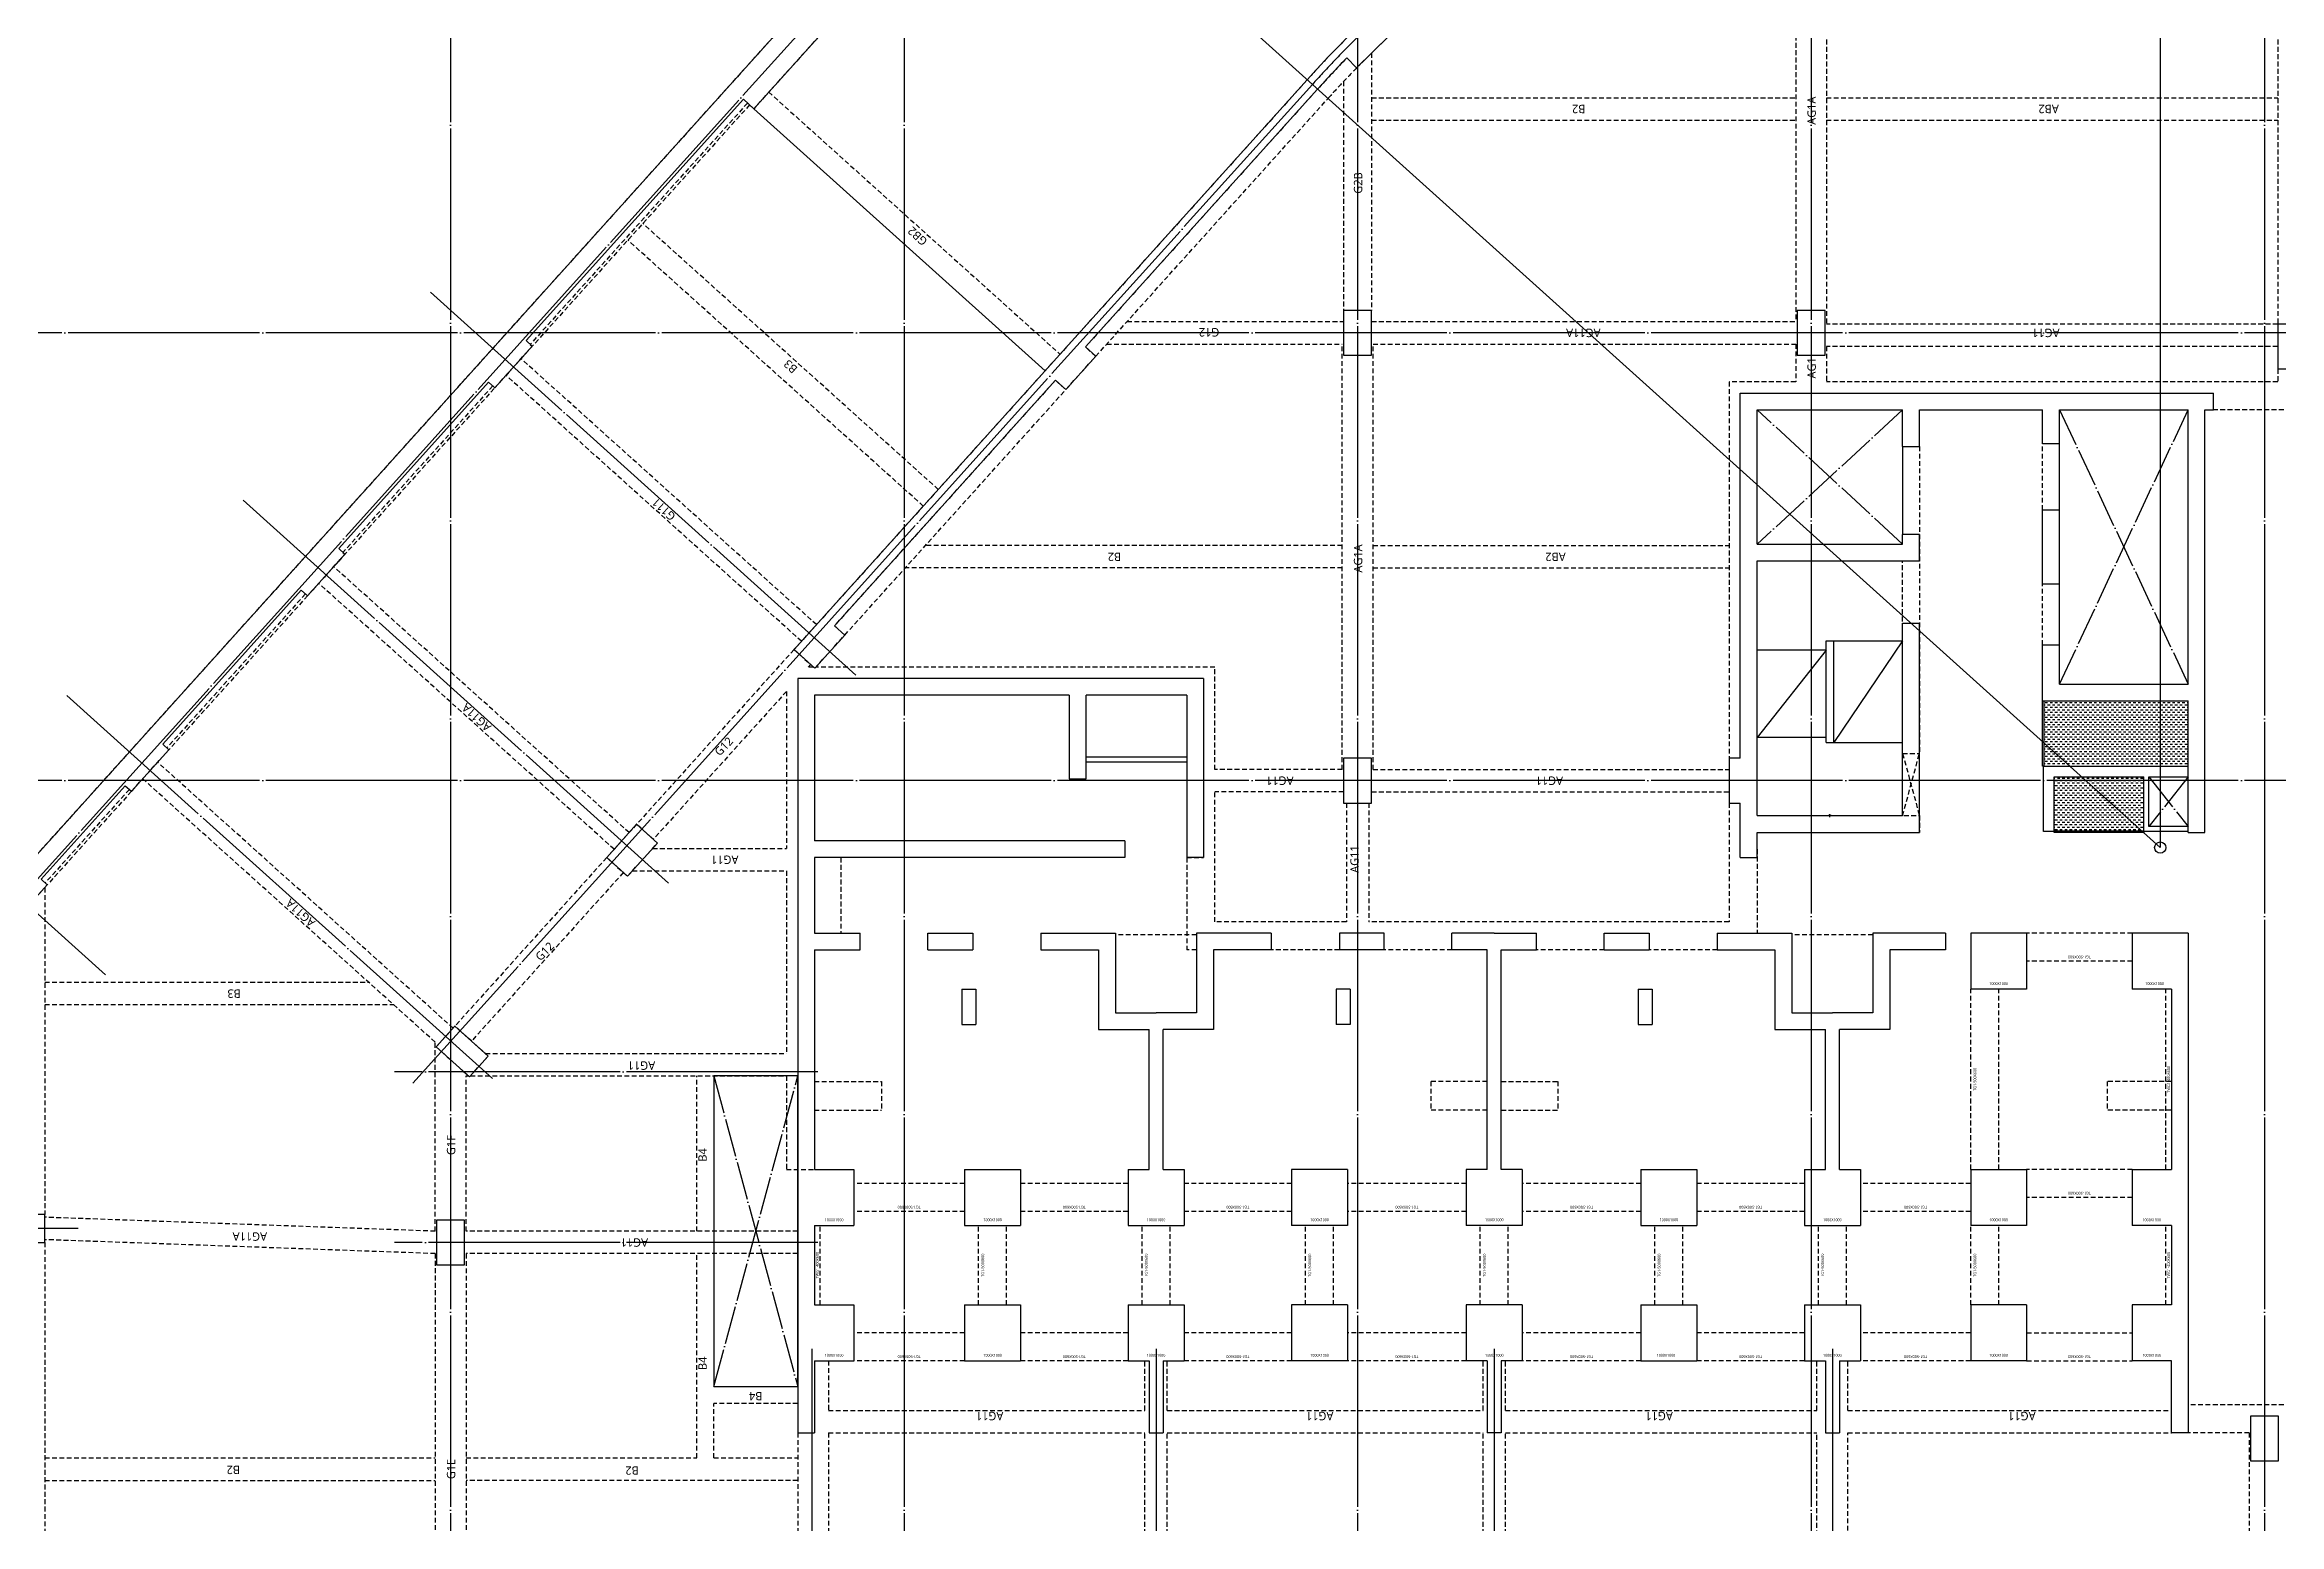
# Model space of a CAD drawing. Header units: millimetres. Extents: x 317501 to 2277231, y -321722 to 1186893.
# Drawn here: x 2014554 to 2054466, y -9433 to 16999 of the extents above; entities that cross this region are included whole.
import ezdxf
from ezdxf.enums import TextEntityAlignment as Align

# ---------------------------------------------------------------- set-up
doc = ezdxf.new("R2010")
doc.units = ezdxf.units.MM
doc.header["$LTSCALE"] = 57
for name, pattern in [('XS-지하주차장$0$CEN', [62, 60, -1, 0, -1]), ('XS-지하주차장$0$DDOT', [14, 12, -1, 0, -1]), ('XS-지하주차장$0$HID', [2.3, 1.5, -0.8])]:
    doc.linetypes.add(name, pattern=pattern)
for name, color, linetype in [('XS-지하주차장$0$AWG', 5, 'XS-지하주차장$0$HID'), ('XS-지하주차장$0$B', 9, 'XS-지하주차장$0$HID'), ('XS-지하주차장$0$BEAM', 6, 'XS-지하주차장$0$HID'), ('XS-지하주차장$0$CEN-P', 14, 'XS-지하주차장$0$CEN'), ('XS-지하주차장$0$COL', 2, 'Continuous'), ('XS-지하주차장$0$DA', 7, 'XS-지하주차장$0$HID'), ('XS-지하주차장$0$DASH', 8, 'Continuous'), ('XS-지하주차장$0$EL7', 7, 'Continuous'), ('XS-지하주차장$0$FP-CORE', 8, 'Continuous'), ('XS-지하주차장$0$G', 4, 'XS-지하주차장$0$HID'), ('XS-지하주차장$0$OPEN', 9, 'XS-지하주차장$0$DDOT'), ('XS-지하주차장$0$RAMP', 7, 'Continuous'), ('XS-지하주차장$0$STEEL', 9, 'Continuous'), ('XS-지하주차장$0$TG', 30, 'XS-지하주차장$0$HID'), ('XS-지하주차장$0$W1', 2, 'Continuous'), ('XS-지하주차장$0$W1-H', 11, 'XS-지하주차장$0$HID'), ('XS-지하주차장$0$W2', 9, 'Continuous'), ('XS-지하주차장$0$WG', 6, 'XS-지하주차장$0$HID')]:
    doc.layers.add(name, color=color, linetype=linetype)
for name, color, linetype, plot in [('XS-지하주차장$0$B-TEXT', 7, 'Continuous', False), ('XS-지하주차장$0$DEFPOINT', 144, 'Continuous', False), ('XS-지하주차장$0$G-TEXT', 3, 'Continuous', False), ('XS-지하주차장$0$PD', 145, 'XS-지하주차장$0$HID', False)]:
    doc.layers.add(name, color=color, linetype=linetype, plot=plot)
doc.styles.add('XS-지하주차장$0$맑은 고딕', font='malgun.ttf')
doc.styles.add('XS-지하주차장$0$맑은고딕', font='malgun.ttf')

# ---------------------------------------------------------------- blocks, each defined once
blk = doc.blocks.new('XS-지하주차장$0$B2-W')
at = {"layer": 'XS-지하주차장$0$W1-H'}
for p, q in [((134358, 96307), (109144, 119010)), ((108500, 114010), (108500, 113210)), ((109000, 113210), (109000, 114010)), ((114146, 113833), (114889, 113164)), ((108500, 113210), (109000, 113210)), ((114923, 113201), (114889, 113164)), ((116593, 111698), (114923, 113201)), ((116593, 111698), (116559, 111660)), ((116559, 111660), (117302, 110991)), ((117336, 111028), (117302, 110991)), ((120085, 108553), (117336, 111028)), ((120085, 108553), (120052, 108515)), ((120052, 108515), (120795, 107846)), ((120828, 107883), (120795, 107846)), ((123801, 105207), (120828, 107883)), ((108100, 106210), (108100, 105710)), ((108900, 106210), (108100, 106210)), ((108900, 105710), (108900, 106210)), ((111994, 106217), (111459, 105622)), ((112366, 105882), (111994, 106217)), ((111830, 105288), (112366, 105882)), ((108100, 105710), (108900, 105710)), ((111459, 105622), (111830, 105288)), ((123801, 105207), (123768, 105170)), ((123768, 105170), (124511, 104501)), ((124544, 104538), (124511, 104501)), ((128854, 100657), (124544, 104538)), ((115375, 103172), (115041, 102801)), ((115970, 102637), (115375, 103172)), ((115041, 102801), (115635, 102265)), ((115635, 102265), (115970, 102637)), ((128754, 100545), (128854, 100657)), ((133956, 95861), (128754, 100545)), ((119091, 99827), (118757, 99455)), ((129272, 90659), (119091, 99827)), ((105100, 99760), (105100, 99460)), ((118575, 99760), (105100, 99760)), ((106385, 99460), (105100, 99460)), ((106385, 99460), (106385, 98760)), ((107385, 99460), (107385, 98760)), ((108805, 99460), (107385, 99460)), ((108805, 99460), (108805, 98760)), ((113725, 99460), (109805, 99460)), ((109805, 99460), (109805, 98760)), ((113725, 99460), (113725, 98645)), ((115375, 99460), (114025, 99460)), ((114025, 99460), (114025, 98645)), ((115375, 93920), (115375, 99460)), ((115675, 93920), (115675, 99460)), ((118275, 99460), (115675, 99460)), ((118275, 94910), (118275, 99460)), ((118575, 92510), (118575, 99760)), ((118757, 99455), (119351, 98920)), ((119351, 98920), (119518, 99105)), ((123903, 95158), (119518, 99105)), ((107385, 98760), (106385, 98760)), ((109805, 98760), (108805, 98760)), ((113725, 98645), (114025, 98645)), ((113725, 97435), (114025, 97435)), ((113725, 97435), (113725, 96635)), ((114025, 97435), (114025, 96635)), ((107385, 96780), (106385, 96780)), ((106385, 96780), (106385, 95780)), ((107385, 96780), (107385, 95780)), ((109805, 96780), (108805, 96780)), ((108805, 96780), (108805, 95780)), ((109805, 96780), (109805, 95780)), ((113025, 96830), (112395, 96830)), ((112395, 96830), (112395, 96580)), ((113025, 96830), (113025, 96580)), ((114025, 96635), (113725, 96635)), ((113025, 96580), (112395, 96580)), ((107385, 95780), (106385, 95780)), ((109805, 95780), (108805, 95780)), ((114025, 95415), (113725, 95415)), ((113725, 95415), (113725, 94385)), ((114025, 95415), (114025, 94085)), ((123903, 95158), (123736, 94972)), ((118275, 94910), (116785, 94910)), ((116785, 94910), (116785, 94610)), ((116785, 94610), (118275, 94610)), ((118275, 92810), (118275, 94610)), ((123736, 94972), (124330, 94437)), ((124330, 94437), (124497, 94622)), ((129105, 90474), (124497, 94622)), ((112305, 94385), (112305, 93485)), ((113725, 94385), (112305, 94385)), ((107385, 93860), (106385, 93860)), ((106385, 93860), (106385, 93485)), ((107385, 93860), (107385, 92860)), ((109805, 93860), (108805, 93860)), ((108805, 93860), (108805, 92860)), ((109805, 93860), (109805, 93485)), ((112605, 94085), (112605, 93360)), ((114025, 94085), (112605, 94085)), ((115675, 93920), (115375, 93920)), ((105100, 93485), (105100, 93235)), ((106385, 93485), (105100, 93485)), ((109805, 93485), (112305, 93485)), ((106385, 93235), (105100, 93235)), ((106385, 93235), (106385, 92860)), ((109805, 93235), (112305, 93235)), ((109805, 93235), (109805, 92860)), ((112305, 92335), (112305, 93235)), ((112605, 92635), (112605, 93360)), ((107385, 92860), (106385, 92860)), ((109805, 92860), (108805, 92860)), ((114025, 92635), (112605, 92635)), ((114025, 91305), (114025, 92635)), ((118275, 92810), (115375, 92810)), ((115375, 92810), (115375, 92510)), ((113725, 92335), (112305, 92335)), ((113725, 91305), (113725, 92335)), ((118575, 92510), (115375, 92510)), ((114025, 91305), (113725, 91305)), ((106385, 89940), (106385, 90940)), ((107385, 90940), (106385, 90940)), ((107385, 89940), (107385, 90940)), ((108805, 89940), (108805, 90940)), ((109805, 90940), (108805, 90940)), ((109805, 89940), (109805, 90940)), ((107385, 89940), (106385, 89940)), ((109805, 89940), (108805, 89940)), ((113025, 90140), (112395, 90140)), ((112395, 89890), (112395, 90140)), ((113025, 89890), (112395, 89890)), ((113025, 89890), (113025, 90140)), ((114025, 90085), (113725, 90085)), ((113725, 89285), (113725, 90085)), ((114025, 89285), (114025, 90085)), ((116350, 90010), (116350, 89510)), ((117150, 90010), (116350, 90010)), ((117150, 89510), (117150, 90010)), ((124350, 90010), (124350, 89510)), ((125150, 90010), (124350, 90010)), ((125150, 89510), (125150, 90010)), ((129661, 89954), (129483, 89778)), ((116350, 89510), (117150, 89510)), ((124350, 89510), (125150, 89510)), ((129483, 89778), (130046, 89209)), ((113725, 89285), (114025, 89285)), ((106385, 87445), (106385, 87820)), ((107385, 87820), (106385, 87820)), ((107385, 86820), (107385, 87820)), ((108805, 86820), (108805, 87820)), ((109805, 87820), (108805, 87820)), ((109805, 87445), (109805, 87820)), ((113725, 88075), (114025, 88075)), ((113725, 87445), (113725, 88075)), ((114025, 87320), (114025, 88075)), ((105100, 87195), (105100, 87445)), ((106385, 87445), (105100, 87445)), ((109805, 87445), (113725, 87445)), ((106385, 87195), (105100, 87195)), ((106385, 86820), (106385, 87195)), ((109805, 87195), (113725, 87195)), ((109805, 86820), (109805, 87195)), ((113725, 87195), (113725, 86565)), ((114025, 87320), (114025, 86565)), ((107385, 86820), (106385, 86820)), ((109805, 86820), (108805, 86820)), ((113725, 86565), (114025, 86565)), ((113725, 85355), (114025, 85355)), ((113725, 85355), (113725, 84555)), ((114025, 85355), (114025, 84555)), ((107385, 84700), (106385, 84700)), ((106385, 84700), (106385, 83700)), ((107385, 84700), (107385, 83700)), ((109805, 84700), (108805, 84700)), ((108805, 84700), (108805, 83700)), ((109805, 84700), (109805, 83700)), ((113025, 84750), (112395, 84750)), ((112395, 84750), (112395, 84500)), ((113025, 84750), (113025, 84500)), ((113025, 84500), (112395, 84500)), ((114025, 84555), (113725, 84555)), ((107385, 83700), (106385, 83700)), ((109805, 83700), (108805, 83700)), ((114025, 83335), (113725, 83335)), ((113725, 83335), (113725, 82305)), ((114025, 83335), (114025, 82005)), ((117150, 83125), (116350, 83125)), ((116350, 83125), (116350, 82925)), ((117150, 82925), (117150, 83125)), ((115375, 82925), (115375, 82625)), ((115375, 82925), (116350, 82925)), ((115375, 82625), (115825, 82625)), ((115825, 82625), (115825, 79725)), ((116125, 82625), (120675, 82625)), ((116125, 82625), (116125, 79725)), ((117150, 82925), (123675, 82925)), ((120675, 82625), (120675, 80025)), ((120975, 82625), (123375, 82625)), ((120975, 82625), (120975, 80025)), ((123375, 82625), (123375, 80025)), ((123675, 82925), (123675, 74475)), ((112305, 82305), (112305, 81405)), ((113725, 82305), (112305, 82305)), ((112605, 82005), (112605, 81280)), ((114025, 82005), (112605, 82005)), ((124350, 81910), (124350, 81410)), ((125150, 81910), (124350, 81910)), ((125150, 81410), (125150, 81910)), ((107385, 81780), (106385, 81780)), ((106385, 81780), (106385, 81405)), ((107385, 81780), (107385, 80780)), ((109805, 81780), (108805, 81780)), ((108805, 81780), (108805, 80780)), ((109805, 81780), (109805, 81405)), ((105100, 81405), (105100, 81155)), ((106385, 81405), (105100, 81405)), ((106385, 81155), (105100, 81155)), ((106385, 81155), (106385, 80780)), ((109805, 81405), (112305, 81405)), ((109805, 81155), (112305, 81155)), ((109805, 81155), (109805, 80780)), ((112305, 80255), (112305, 81155)), ((112605, 80555), (112605, 81280)), ((124350, 81410), (125150, 81410)), ((107385, 80780), (106385, 80780)), ((109805, 80780), (108805, 80780)), ((113725, 80255), (112305, 80255)), ((114025, 80555), (112605, 80555)), ((113725, 79260), (113725, 80255)), ((114025, 79260), (114025, 80555)), ((117235, 80025), (120675, 80025)), ((117235, 80025), (117235, 79725)), ((120975, 80025), (121150, 80025)), ((121150, 79725), (121150, 80025)), ((122720, 80025), (123375, 80025)), ((122720, 80025), (122720, 79725)), ((116125, 79725), (115825, 79725)), ((121150, 79725), (117235, 79725)), ((120675, 79725), (121150, 79725)), ((122720, 79725), (123375, 79725)), ((123375, 79725), (123375, 77525)), ((114025, 79260), (113725, 79260)), ((106385, 77810), (106385, 78810)), ((107385, 78810), (106385, 78810)), ((107385, 77810), (107385, 78810)), ((108805, 77810), (108805, 78810)), ((109805, 78810), (108805, 78810)), ((109805, 78810), (109805, 77810)), ((113025, 77810), (113025, 78810)), ((114025, 78810), (113025, 78810)), ((114025, 77810), (114025, 78810)), ((107385, 77810), (106385, 77810)), ((109805, 77810), (108805, 77810)), ((114025, 77810), (113025, 77810)), ((118175, 77525), (118175, 74925)), ((118175, 77525), (119175, 77525)), ((119175, 77525), (119175, 77225)), ((120265, 77525), (121585, 77525)), ((120265, 77525), (120265, 77225)), ((121585, 77525), (121585, 77225)), ((122775, 77525), (123375, 77525)), ((122775, 77525), (122775, 77225)), ((118475, 77225), (118475, 74925)), ((118475, 77225), (119175, 77225)), ((120265, 77225), (121585, 77225)), ((122775, 77225), (123375, 77225)), ((123375, 77225), (123375, 74925)), ((106385, 75225), (106385, 75925)), ((107385, 75925), (106385, 75925)), ((107385, 75225), (107385, 75925)), ((108805, 75225), (108805, 75925)), ((109805, 75925), (108805, 75925)), ((109805, 75925), (109805, 75225)), ((113025, 75225), (113025, 75925)), ((114025, 75925), (113025, 75925)), ((114025, 74925), (114025, 75925)), ((105100, 74925), (105100, 75225)), ((105100, 75225), (106385, 75225)), ((108805, 75225), (107385, 75225)), ((113025, 75225), (109805, 75225)), ((114025, 74925), (105100, 74925)), ((115825, 74925), (115825, 74625)), ((115825, 74925), (118175, 74925)), ((118475, 74925), (123375, 74925)), ((115825, 74625), (123375, 74625)), ((123375, 74625), (123375, 74475)), ((123375, 74475), (123675, 74475)), ((104600, 73810), (104600, 73310)), ((105400, 73810), (104600, 73810)), ((105400, 73310), (105400, 73810)), ((104600, 73310), (105400, 73310)), ((124905, 73325), (124105, 73325)), ((124105, 73325), (124105, 73125)), ((124905, 73125), (124905, 73325))]:
    blk.add_line(p, q, dxfattribs=at)
for radius, start in [(20500, 0), (20250, 45.845)]:
    blk.add_arc((115555, 75425), radius, start, 48, dxfattribs=at)
blk = doc.blocks.new('XS-지하주차장$0$B1-6')
at = {"layer": 'XS-지하주차장$0$DASH'}
h = blk.add_hatch(dxfattribs=at)
h.set_pattern_fill('DASH', color=256, scale=350, angle=180, style=0)
h.set_pattern_definition([(2e-15, (-357891.64, 9798.91), (43.75, 43.75), [43.75, -43.75])])
h.paths.add_polyline_path([(22265, 13075), (24835, 13075), (24835, 11910), (22265, 11910)])
h = blk.add_hatch(dxfattribs=at)
h.set_pattern_fill('DASH', color=256, scale=350, angle=180, style=0)
h.set_pattern_definition([(2e-15, (-357891.64, 8753.91), (43.75, 43.75), [43.75, -43.75])])
h.paths.add_polyline_path([(22440, 11720), (24040, 11720), (24040, 10755), (22440, 10755)])
at = {"layer": 'XS-지하주차장$0$DEFPOINT', "color": 1}
for p, q in [((18460, 11025), (18410, 11025)), ((18435, 11000), (18435, 11050))]:
    blk.add_line(p, q, dxfattribs=at)
at = {"layer": 'XS-지하주차장$0$EL7'}
for p, q in [((19735, 17620), (19735, 16050)), ((22535, 16485), (22535, 17675)), ((22535, 14075), (22535, 15165))]:
    blk.add_line(p, q, dxfattribs=at)
at = {"layer": 'XS-지하주차장$0$FP-CORE'}
for p, q in [((18368, 13980), (17135, 13980)), ((18368, 13980), (17135, 12420)), ((18368, 14150), (19735, 14150)), ((18368, 12330), (18368, 14150)), ((18503, 12330), (18503, 14150)), ((19735, 14150), (18503, 12330)), ((18365, 12420), (17135, 12420)), ((18368, 12330), (19735, 12330))]:
    blk.add_line(p, q, dxfattribs=at)
at = {"layer": 'XS-지하주차장$0$OPEN'}
for p, q in [((19735, 15875), (17135, 18275)), ((19735, 18275), (17135, 15875)), ((22535, 13375), (24835, 18275)), ((22535, 18275), (24835, 13375)), ((24130, 11720), (24835, 10830)), ((24835, 11720), (24130, 10830))]:
    blk.add_line(p, q, dxfattribs=at)
at = {"layer": 'XS-지하주차장$0$PD'}
for p, q in [((29485, 27380), (29485, 26785)), ((29485, 26785), (31130, 26785)), ((26665, 19805), (26665, 21355)), ((29485, 14375), (31130, 14375)), ((29485, 13965), (29485, 14375)), ((29485, 13715), (29485, 13280)), ((29485, 13280), (31130, 13280)), ((770, 10275), (770, 8925)), ((7125, 8895), (5675, 8895)), ((19205, 8895), (17755, 8895)), ((26665, 7875), (26665, 6325)), ((300, 6275), (1495, 6275)), ((1495, 6275), (1495, 5765)), ((12315, 6275), (11305, 6275)), ((11305, 6275), (11305, 5765)), ((12565, 6275), (13575, 6275)), ((13575, 6275), (13575, 5765)), ((24535, 6275), (23385, 6275)), ((23385, 6275), (23385, 5765)), ((300, 5765), (1495, 5765)), ((12315, 5765), (11305, 5765)), ((12565, 5765), (13575, 5765)), ((24535, 5765), (23385, 5765)), ((29485, 895), (31130, 895)), ((29485, 300), (29485, 895))]:
    blk.add_line(p, q, dxfattribs=at)
at = {"layer": 'XS-지하주차장$0$STEEL'}
for p, q in [((22235, 11910), (22235, 13075)), ((22265, 11910), (22265, 13075)), ((22265, 11910), (22235, 11910)), ((22440, 10725), (22440, 10755)), ((22440, 10755), (24040, 10755)), ((24040, 10725), (22440, 10725)), ((24040, 10755), (24040, 10725))]:
    blk.add_line(p, q, dxfattribs=at)
at = {"layer": 'XS-지하주차장$0$W1'}
for p, q in [((25145, 27380), (25145, 27680)), ((25145, 27680), (25800, 27680)), ((26600, 27680), (33900, 27680)), ((34700, 27680), (36060, 27680)), ((36060, 27680), (36060, 27380)), ((26635, 27380), (25145, 27380)), ((26635, 27380), (26635, 26565)), ((26935, 27380), (26935, 26565)), ((26935, 27380), (31130, 27380)), ((31130, 27380), (31130, 24200)), ((31380, 27380), (31380, 24200)), ((31380, 27380), (34475, 27380)), ((34475, 27380), (34475, 26080)), ((34775, 27380), (34775, 26080)), ((34775, 27380), (36060, 27380)), ((26935, 26565), (26635, 26565)), ((34775, 26080), (34475, 26080)), ((26935, 25055), (26635, 25055)), ((26635, 25055), (26635, 24255)), ((26935, 25055), (26935, 24255)), ((27635, 24450), (28465, 24450)), ((27635, 24450), (27635, 24200)), ((28465, 24450), (28465, 24200)), ((33775, 24450), (32240, 24450)), ((32240, 24450), (32240, 24200)), ((33775, 24450), (33775, 24200)), ((34475, 24570), (34475, 24170)), ((34775, 24570), (34475, 24570)), ((34775, 24570), (34775, 24170)), ((26635, 24255), (26935, 24255)), ((27635, 24200), (28465, 24200)), ((31380, 24200), (31130, 24200)), ((33775, 24200), (32240, 24200)), ((34775, 24170), (34475, 24170)), ((26635, 23035), (26935, 23035)), ((26635, 23035), (26635, 21355)), ((26935, 23035), (26935, 21655)), ((34475, 22060), (34475, 20705)), ((34775, 22060), (34475, 22060)), ((34775, 22060), (34775, 20705)), ((26935, 21655), (28095, 21655)), ((28095, 21655), (28095, 20705)), ((26635, 21355), (27795, 21355)), ((27795, 21355), (27795, 20580)), ((27795, 19805), (27795, 20580)), ((34475, 20705), (28095, 20705)), ((34475, 20455), (28095, 20455)), ((28095, 19505), (28095, 20455)), ((34475, 19100), (34475, 20455)), ((34775, 20705), (36060, 20705)), ((34775, 19900), (34775, 20455)), ((34775, 20455), (36060, 20455)), ((36060, 20705), (36060, 20455)), ((26635, 19805), (27795, 19805)), ((26935, 18125), (26935, 19505)), ((26935, 19505), (28095, 19505)), ((34775, 19100), (34775, 19400)), ((26635, 18125), (26635, 19005)), ((34775, 19100), (34475, 19100)), ((16835, 12050), (16835, 18575)), ((16835, 18575), (25285, 18575)), ((25285, 18275), (25285, 18575)), ((17135, 15875), (17135, 18275)), ((17135, 18275), (19735, 18275)), ((19735, 17620), (19735, 18275)), ((20035, 18275), (22235, 18275)), ((20035, 17620), (20035, 18275)), ((22235, 17675), (22235, 18275)), ((22535, 18275), (24835, 18275)), ((22535, 17675), (22535, 18275)), ((24835, 13375), (24835, 18275)), ((25135, 10725), (25135, 18275)), ((25135, 18275), (25285, 18275)), ((26635, 18125), (26935, 18125)), ((19735, 17620), (20035, 17620)), ((22235, 17675), (22535, 17675)), ((26635, 16905), (26935, 16905)), ((26635, 16105), (26635, 16905)), ((26935, 16105), (26935, 16905)), ((27635, 16960), (28465, 16960)), ((27635, 16710), (27635, 16960)), ((28465, 16710), (28465, 16960)), ((31130, 13840), (31130, 16960)), ((31380, 16960), (31130, 16960)), ((31380, 13965), (31380, 16960)), ((33775, 16960), (32240, 16960)), ((32240, 16710), (32240, 16960)), ((33775, 16710), (33775, 16960)), ((34475, 16590), (34475, 16990)), ((34775, 16990), (34475, 16990)), ((34775, 16590), (34775, 16990)), ((22235, 15165), (22235, 16485)), ((22235, 16485), (22535, 16485)), ((22535, 15165), (22535, 16485)), ((27635, 16710), (28465, 16710)), ((33775, 16710), (32240, 16710)), ((34775, 16590), (34475, 16590)), ((19735, 15875), (19735, 16050)), ((20035, 16050), (19735, 16050)), ((20035, 15575), (20035, 16050)), ((26935, 16105), (26635, 16105)), ((17135, 15875), (19735, 15875)), ((17135, 11025), (17135, 15575)), ((17135, 15575), (20035, 15575)), ((22235, 15165), (22535, 15165)), ((34775, 15080), (34475, 15080)), ((34475, 13965), (34475, 15080)), ((34775, 13965), (34775, 15080)), ((19735, 11025), (19735, 14465)), ((19735, 14465), (20035, 14465)), ((20035, 10725), (20035, 14465)), ((26935, 14595), (26635, 14595)), ((26635, 13840), (26635, 14595)), ((26935, 13965), (26935, 14595)), ((22235, 13075), (22235, 14075)), ((22235, 14075), (22535, 14075)), ((22535, 13375), (22535, 14075)), ((26635, 13840), (26635, 13085)), ((30130, 13965), (26935, 13965)), ((30130, 13715), (26935, 13715)), ((26935, 13715), (26935, 13085)), ((30130, 13715), (30130, 13965)), ((31130, 13840), (31130, 10720)), ((34475, 13965), (31380, 13965)), ((34475, 13715), (31380, 13715)), ((31380, 13715), (31380, 10720)), ((34475, 13715), (34475, 12600)), ((34775, 13965), (36060, 13965)), ((34775, 13715), (34775, 12600)), ((34775, 13715), (36060, 13715)), ((36060, 13965), (36060, 13715)), ((7250, 13475), (0, 13475)), ((0, 13475), (0, 8925)), ((300, 13175), (300, 10575)), ((4850, 13175), (300, 13175)), ((4850, 13175), (4850, 11685)), ((6950, 13175), (5150, 13175)), ((5150, 11685), (5150, 13175)), ((6950, 13175), (6950, 10275)), ((7250, 13475), (7250, 10275)), ((22535, 13375), (24835, 13375)), ((22235, 13075), (24835, 13075)), ((24835, 10725), (24835, 13075)), ((26935, 13085), (26635, 13085)), ((34775, 12600), (34475, 12600)), ((4850, 11685), (5150, 11685)), ((26935, 11575), (26635, 11575)), ((26635, 11575), (26635, 10775)), ((26935, 11575), (26935, 10775)), ((16835, 10275), (16835, 11250)), ((17135, 11025), (19735, 11025)), ((27635, 10970), (28465, 10970)), ((27635, 10970), (27635, 10720)), ((28465, 10970), (28465, 10720)), ((33775, 10970), (32240, 10970)), ((32240, 10970), (32240, 10720)), ((33775, 10970), (33775, 10720)), ((34475, 11090), (34475, 10690)), ((34775, 11090), (34475, 11090)), ((34775, 11090), (34775, 10690)), ((5840, 10575), (300, 10575)), ((5840, 10575), (5840, 10275)), ((17135, 10275), (17135, 10725)), ((17135, 10725), (20035, 10725)), ((24835, 10725), (25135, 10725)), ((26635, 10775), (26935, 10775)), ((27635, 10720), (28465, 10720)), ((31380, 10720), (31130, 10720)), ((33775, 10720), (32240, 10720)), ((34775, 10690), (34475, 10690)), ((5840, 10275), (300, 10275)), ((300, 10275), (300, 8925)), ((7250, 10275), (6950, 10275)), ((16835, 10275), (17135, 10275)), ((26635, 9555), (26935, 9555)), ((26635, 9555), (26635, 7875)), ((26935, 9555), (26935, 8175)), ((0, 8925), (0, 0)), ((300, 8925), (1115, 8925)), ((1115, 8625), (1115, 8925)), ((2325, 8625), (2325, 8925)), ((2325, 8925), (3125, 8925)), ((3125, 8925), (3125, 8625)), ((4345, 8925), (4345, 8625)), ((4345, 8925), (5675, 8925)), ((5675, 8925), (5675, 7505)), ((8455, 8925), (7125, 8925)), ((7125, 8925), (7125, 7505)), ((8455, 8925), (8455, 8625)), ((9675, 8925), (9675, 8625)), ((10475, 8925), (9675, 8925)), ((10475, 8625), (10475, 8925)), ((11685, 8625), (11685, 8925)), ((12440, 8925), (11685, 8925)), ((12440, 8925), (13195, 8925)), ((13195, 8625), (13195, 8925)), ((14405, 8625), (14405, 8925)), ((14405, 8925), (15205, 8925)), ((15205, 8925), (15205, 8625)), ((16425, 8925), (16425, 8625)), ((16425, 8925), (17755, 8925)), ((17755, 8925), (17755, 7505)), ((20500, 8925), (19205, 8925)), ((19205, 8925), (19205, 7505)), ((20500, 8925), (20500, 8625)), ((21950, 8925), (20950, 8925)), ((20950, 8925), (20950, 7925)), ((21950, 8925), (21950, 7925)), ((24835, 8925), (23835, 8925)), ((23835, 8925), (23835, 7925)), ((24835, 8925), (24835, 0)), ((300, 8625), (1115, 8625)), ((300, 8625), (300, 4705)), ((2325, 8625), (3125, 8625)), ((4345, 8625), (5375, 8625)), ((5375, 8625), (5375, 7205)), ((8455, 8625), (7425, 8625)), ((7425, 8625), (7425, 7205)), ((10475, 8625), (9675, 8625)), ((12315, 8625), (11685, 8625)), ((12315, 4705), (12315, 8625)), ((12565, 4705), (12565, 8625)), ((12565, 8625), (13195, 8625)), ((14405, 8625), (15205, 8625)), ((16425, 8625), (17455, 8625)), ((17455, 8625), (17455, 7205)), ((20500, 8625), (19505, 8625)), ((19505, 8625), (19505, 7205)), ((34475, 8580), (34475, 7225)), ((34775, 8580), (34475, 8580)), ((34775, 8580), (34775, 7225)), ((26935, 8175), (28095, 8175)), ((28095, 8175), (28095, 7225)), ((2930, 7925), (2930, 7295)), ((2930, 7925), (3180, 7925)), ((3180, 7925), (3180, 7295)), ((9620, 7925), (9620, 7295)), ((9870, 7925), (9620, 7925)), ((9870, 7925), (9870, 7295)), ((15010, 7925), (15010, 7295)), ((15010, 7925), (15260, 7925)), ((15260, 7925), (15260, 7295)), ((21950, 7925), (20950, 7925)), ((24535, 7925), (23835, 7925)), ((24535, 7925), (24535, 4705)), ((26635, 7875), (27795, 7875)), ((27795, 7875), (27795, 7100)), ((2930, 7295), (3180, 7295)), ((5375, 7205), (6275, 7205)), ((5675, 7505), (6400, 7505)), ((6275, 4705), (6275, 7205)), ((7125, 7505), (6400, 7505)), ((6525, 4705), (6525, 7205)), ((7425, 7205), (6525, 7205)), ((9870, 7295), (9620, 7295)), ((15010, 7295), (15260, 7295)), ((17455, 7205), (18355, 7205)), ((17755, 7505), (18480, 7505)), ((18355, 4705), (18355, 7205)), ((19205, 7505), (18480, 7505)), ((19505, 7205), (18605, 7205)), ((18605, 4705), (18605, 7205)), ((34475, 7225), (28095, 7225)), ((34775, 7225), (36060, 7225)), ((36060, 7225), (36060, 6975)), ((27795, 6325), (27795, 7100)), ((34475, 6975), (28095, 6975)), ((28095, 6025), (28095, 6975)), ((34475, 5620), (34475, 6975)), ((34775, 5620), (34775, 6975)), ((34775, 6975), (36060, 6975)), ((26635, 4645), (26635, 6325)), ((26635, 6325), (27795, 6325)), ((26935, 4645), (26935, 6025)), ((26935, 6025), (28095, 6025)), ((34775, 5620), (34475, 5620)), ((300, 4705), (1000, 4705)), ((1000, 4705), (1000, 3705)), ((2980, 4705), (3980, 4705)), ((2980, 4705), (2980, 3705)), ((3980, 4705), (3980, 3705)), ((5900, 4705), (6275, 4705)), ((5900, 4705), (5900, 3705)), ((6525, 4705), (6900, 4705)), ((6900, 4705), (6900, 3705)), ((9820, 4705), (8820, 4705)), ((8820, 4705), (8820, 3705)), ((9820, 4705), (9820, 3705)), ((12315, 4705), (11940, 4705)), ((11940, 4705), (11940, 3705)), ((12940, 4705), (12565, 4705)), ((12940, 4705), (12940, 3705)), ((15060, 4705), (16060, 4705)), ((15060, 4705), (15060, 3705)), ((16060, 4705), (16060, 3705)), ((17980, 4705), (18355, 4705)), ((17980, 4705), (17980, 3705)), ((18605, 4705), (18980, 4705)), ((18980, 4705), (18980, 3705)), ((20950, 4705), (21950, 4705)), ((20950, 4705), (20950, 3705)), ((21950, 4705), (21950, 3705)), ((23835, 4705), (24535, 4705)), ((23835, 4705), (23835, 3705)), ((26635, 4645), (26935, 4645)), ((300, 3705), (300, 2285)), ((300, 3705), (1000, 3705)), ((2980, 3705), (3980, 3705)), ((5900, 3705), (6900, 3705)), ((9820, 3705), (8820, 3705)), ((12940, 3705), (11940, 3705)), ((15060, 3705), (16060, 3705)), ((17980, 3705), (18980, 3705)), ((21950, 3705), (20950, 3705)), ((24535, 3705), (23835, 3705)), ((24535, 3705), (24535, 2285)), ((26635, 3425), (26935, 3425)), ((26635, 2625), (26635, 3425)), ((26935, 2625), (26935, 3425)), ((27635, 3480), (28465, 3480)), ((27635, 3230), (27635, 3480)), ((27635, 3230), (28465, 3230)), ((28465, 3230), (28465, 3480)), ((31130, 300), (31130, 3480)), ((31380, 3480), (31130, 3480)), ((31380, 300), (31380, 3480)), ((33775, 3480), (32240, 3480)), ((32240, 3230), (32240, 3480)), ((33775, 3230), (32240, 3230)), ((33775, 3230), (33775, 3480)), ((34475, 3110), (34475, 3400)), ((34775, 3110), (34775, 3400)), ((34775, 3110), (34475, 3110)), ((26935, 2625), (26635, 2625)), ((300, 2285), (1000, 2285)), ((1000, 2285), (1000, 1285)), ((2980, 2285), (3980, 2285)), ((2980, 2285), (2980, 1285)), ((3980, 2285), (3980, 1285)), ((5900, 2285), (6900, 2285)), ((5900, 2285), (5900, 1285)), ((6900, 2285), (6900, 1285)), ((9820, 2285), (8820, 2285)), ((8820, 2285), (8820, 1285)), ((9820, 2285), (9820, 1285)), ((12940, 2285), (11940, 2285)), ((11940, 2285), (11940, 1285)), ((12940, 2285), (12940, 1285)), ((15060, 2285), (16060, 2285)), ((15060, 2285), (15060, 1285)), ((16060, 2285), (16060, 1285)), ((17980, 2285), (18980, 2285)), ((17980, 2285), (17980, 1285)), ((18980, 2285), (18980, 1285)), ((21950, 2285), (20950, 2285)), ((20950, 2285), (20950, 1285)), ((21950, 2285), (21950, 1285)), ((23835, 2285), (23835, 1285)), ((24535, 2285), (23835, 2285)), ((34775, 1600), (34475, 1600)), ((34475, 300), (34475, 1600)), ((34775, 300), (34775, 1600)), ((300, 1285), (300, 0)), ((300, 1285), (1000, 1285)), ((2980, 1285), (3980, 1285)), ((5900, 1285), (6275, 1285)), ((6275, 1285), (6275, 0)), ((6525, 1285), (6525, 0)), ((6525, 1285), (6900, 1285)), ((9820, 1285), (8820, 1285)), ((12315, 1285), (11940, 1285)), ((12315, 1285), (12315, 0)), ((12565, 1285), (12565, 0)), ((12940, 1285), (12565, 1285)), ((15060, 1285), (16060, 1285)), ((17980, 1285), (18355, 1285)), ((18355, 1285), (18355, 0)), ((18605, 1285), (18605, 0)), ((18605, 1285), (18980, 1285)), ((21950, 1285), (20950, 1285)), ((24535, 1285), (23835, 1285)), ((24535, 0), (24535, 1285)), ((26935, 1115), (26635, 1115)), ((26635, 0), (26635, 1115)), ((26935, 300), (26935, 1115)), ((0, 0), (300, 0)), ((26935, 300), (31130, 300)), ((31380, 300), (34475, 300)), ((34775, 300), (36060, 300)), ((36060, 0), (36060, 300)), ((6275, 0), (6525, 0)), ((12565, 0), (12315, 0)), ((18355, 0), (18605, 0)), ((24835, 0), (24535, 0)), ((26635, 0), (33750, 0)), ((34550, 0), (36060, 0))]:
    blk.add_line(p, q, dxfattribs=at)
at = {"layer": 'XS-지하주차장$0$W2'}
for p, q in [((6950, 12070), (5150, 12070)), ((6950, 11980), (5150, 11980)), ((22250, 11910), (24835, 11910)), ((22250, 10740), (22250, 11910)), ((22440, 11720), (24040, 11720)), ((22440, 10740), (22440, 11720)), ((24040, 10740), (24040, 11720)), ((24130, 11720), (24835, 11720)), ((24130, 10830), (24130, 11720)), ((24835, 10830), (24130, 10830)), ((22440, 10740), (22250, 10740)), ((24835, 10740), (24040, 10740))]:
    blk.add_line(p, q, dxfattribs=at)
at = {"layer": 'XS-지하주차장$0$DEFPOINT', "color": 2, "style": 'XS-지하주차장$0$맑은고딕', "width": 0.8}
for p in [(21450, 8025), (24235, 8025), (650, 3805), (3480, 3805), (6400, 3805), (9320, 3805), (12440, 3805), (15560, 3805), (18480, 3805), (21450, 3805), (24185, 3805), (650, 1385), (3480, 1385), (6400, 1385), (9320, 1385), (12440, 1385), (15508, 1385), (18480, 1385), (21450, 1385), (24185, 1385)]:
    blk.add_text('1000X1000', height=50, dxfattribs=at).set_placement(p, align=Align.MIDDLE_CENTER)

msp = doc.modelspace()

# ---------------------------------------------------------------- linework, layer by layer
at = {"layer": 'XS-지하주차장$0$AWG'}
for p, q in [((2054438.6, 19581.6), (2054438.6, 12006.6)), ((2054438.6, 11206.6), (2054438.6, 10976.6)), ((2045828.6, 10976.6), (2044638.6, 10976.6)), ((2044638.6, 10976.6), (2044638.6, 4251.6)), ((2054438.6, 10976.6), (2046378.6, 10976.6)), ((2054938.6, 10476.6), (2053288.6, 10476.6)), ((2028288.1, 5876.6), (2028190.7, 5876.6)), ((2035453.6, 5876.6), (2028325.2, 5876.6)), ((2035453.6, 4051.6), (2035453.6, 5876.6)), ((2027803.6, 5446.7), (2027803.6, 2639.7)), ((2035453.6, 1326.6), (2035453.6, 3651.6)), ((2044638.6, 3451.6), (2044638.6, 1326.6)), ((2034953.6, 2476.6), (2034953.6, 826.6)), ((2045138.6, 2626.6), (2045138.6, 1126.6)), ((2027803.6, 2239.7), (2027803.6, -1023.4)), ((2037803.6, 1326.6), (2035453.6, 1326.6)), ((2044638.6, 1326.6), (2038203.6, 1326.6)), ((2035128.6, 826.6), (2034953.6, 826.6)), ((2037678.6, 826.6), (2036458.6, 826.6)), ((2039688.6, 826.6), (2038478.6, 826.6)), ((2042408.6, 826.6), (2041198.6, 826.6)), ((2044428.6, 826.6), (2043208.6, 826.6)), ((2027803.6, -1423.4), (2027803.6, -3093.4)), ((2027803.6, -3093.4), (2028303.6, -3093.4)), ((2059133.6, -7298.4), (2052838.6, -7298.4)), ((2053928.6, -7798.4), (2052838.6, -7798.4))]:
    msp.add_line(p, q, dxfattribs=at)
at = {"layer": 'XS-지하주차장$0$B'}
for p, q in [((2027485.8, 16153), (2032687.9, 11469.1)), ((2038253.6, 16051.6), (2045828.6, 16051.6)), ((2046378.6, 16051.6), (2054438.6, 16051.6)), ((2038253.6, 15651.6), (2045828.6, 15651.6)), ((2046378.6, 15651.6), (2054438.6, 15651.6)), ((2030513.2, 9053.8), (2025236.8, 13804.7)), ((2030245.5, 8756.6), (2024969.2, 13507.4)), ((2037728.6, 8051.6), (2030283.6, 8051.6)), ((2038278.6, 8051.6), (2044638.6, 8051.6)), ((2037728.6, 7651.6), (2029923.4, 7651.6)), ((2038278.6, 7651.6), (2044638.6, 7651.6)), ((2014553.6, 251.6), (2020337.7, 251.6)), ((2014553.6, -148.4), (2020782, -148.4)), ((2026203.6, -4198.4), (2026203.6, -1423.4)), ((2026203.6, -8248.4), (2026203.6, -4598.4)), ((2026503.6, -8248.4), (2026503.6, -7273.4)), ((2028003.6, -7273.4), (2026503.6, -7273.4)), ((2014553.6, -8248.4), (2021528.6, -8248.4)), ((2022078.6, -8248.4), (2026203.6, -8248.4)), ((2026503.6, -8248.4), (2028003.6, -8248.4)), ((2014553.6, -8648.4), (2021528.6, -8648.4)), ((2028003.6, -8648.4), (2022078.6, -8648.4))]:
    msp.add_line(p, q, dxfattribs=at)
at = {"layer": 'XS-지하주차장$0$BEAM'}
for p, q in [((2048038.6, 9821.6), (2048038.6, 8251.6)), ((2050238.6, 8686.6), (2050238.6, 9876.6)), ((2050238.6, 6276.6), (2050238.6, 7366.6)), ((2047738.6, 4336.6), (2048038.6, 3226.6)), ((2047738.6, 3226.6), (2048038.6, 4336.6))]:
    msp.add_line(p, q, dxfattribs=at)
at = {"layer": 'XS-지하주차장$0$CEN-P'}
for p, q in [((2021803.6, 75581.6), (2021803.6, -148398.4)), ((2029903.6, 75581.6), (2029903.6, -47048.4)), ((2038003.6, 75581.6), (2038003.6, -148398.4)), ((2046103.6, 75581.6), (2046103.6, -148398.4)), ((2054203.6, 75581.6), (2054203.6, -148398.4)), ((2031679.2, 21258.5), (2007916.4, -5132.7)), ((2037197, 16290.2), (2021128.7, -1555.5)), ((2029040.7, 5737.2), (2021442.1, 12579.1)), ((2071403.6, 11851.6), (1953563.6, 11851.6)), ((2025695.1, 2021.5), (2018096.4, 8863.4)), ((2022550.1, -1471.3), (2014951.5, 5370.6)), ((2071403.6, 3851.6), (1953563.6, 3851.6)), ((2015639.9, 381.4), (2012778.8, 2957.5)), ((2015153.6, -4148.4), (1953563.6, -4148.4)), ((2028253.6, -6298.4), (2028253.6, -13998.4)), ((2034403.6, -6298.4), (2034403.6, -13648.4)), ((2040443.6, -6298.4), (2040443.6, -13648.4)), ((2046483.6, -6298.4), (2046483.6, -13648.4))]:
    msp.add_line(p, q, dxfattribs=at)
at = {"layer": 'XS-지하주차장$0$CEN-P', "color": 181}
for p, q in [((2028363.6, -1348.4), (2020803.6, -1348.4)), ((2028363.6, -4398.4), (2020803.6, -4398.4))]:
    msp.add_line(p, q, dxfattribs=at)
at = {"layer": 'XS-지하주차장$0$CEN-P'}
msp.add_arc((2052338.6, 2656.6), 20375, 90, 138, dxfattribs=at)
at = {"layer": 'XS-지하주차장$0$COL'}
for p, q in [((2031456.2, 21459.2), (2008753.6, -3754.6)), ((2031902.1, 21057.7), (2027218.2, 15855.7)), ((2037986, 16585.1), (2038554.5, 17148)), ((2037104.1, 16373.8), (2027937, 6192.7)), ((2037810.1, 16762.8), (2037986, 16585.1)), ((2027032.4, 16023), (2023151.4, 11712.8)), ((2027218.2, 15855.7), (2027032.4, 16023)), ((2037289.9, 16206.5), (2033141.3, 11599)), ((2022482.3, 10969.6), (2019805.8, 7997)), ((2032606, 11004.5), (2028658.1, 6620)), ((2019136.7, 7253.9), (2016660.9, 4504.3)), ((2028308.6, 5858.2), (2028843.9, 6452.7)), ((2028843.9, 6452.7), (2028658.1, 6620)), ((2027937, 6192.7), (2028308.6, 5858.2)), ((2015991.7, 3761.1), (2014488.1, 2091.2))]:
    msp.add_line(p, q, dxfattribs=at)
for points in [[(2037753.6, 11451.6), (2038253.6, 11451.6), (2038253.6, 12251.6), (2037753.6, 12251.6)], [(2045853.6, 11451.6), (2046353.6, 11451.6), (2046353.6, 12251.6), (2045853.6, 12251.6)], [(2037753.6, 3451.6), (2038253.6, 3451.6), (2038253.6, 4251.6), (2037753.6, 4251.6)], [(2024591.4, 2477), (2024962.9, 2142.5), (2025498.2, 2737), (2025126.7, 3071.5)], [(2021881.4, -532.7), (2021546.8, -904.3), (2022141.3, -1439.6), (2022475.9, -1068)], [(2013753.6, -3898.4), (2013753.6, -4398.4), (2014553.6, -4398.4), (2014553.6, -3898.4)], [(2021553.6, -4798.4), (2022053.6, -4798.4), (2022053.6, -3998.4), (2021553.6, -3998.4)], [(2053953.6, -8298.4), (2054453.6, -8298.4), (2054453.6, -7498.4), (2053953.6, -7498.4)]]:
    msp.add_lwpolyline(points, close=True, dxfattribs=at)
for points in [[(2054638.6, 12006.6), (2054438.6, 12006.6), (2054438.6, 11206.6), (2054638.6, 11206.6)], [(2022482.3, 10969.6), (2022593.8, 10869.3), (2023262.9, 11612.4), (2023151.4, 11712.8)], [(2032606, 11004.5), (2032791.8, 10837.2), (2033327.1, 11431.8), (2033141.3, 11599)], [(2019136.7, 7253.9), (2019248.1, 7153.5), (2019917.3, 7896.7), (2019805.8, 7997)], [(2015991.7, 3761.1), (2016103.2, 3660.8), (2016772.3, 4403.9), (2016660.9, 4504.3)], [(2044838.6, 4251.6), (2044638.6, 4251.6), (2044638.6, 3451.6), (2044838.6, 3451.6)], [(2013819, 1348.1), (2013930.5, 1247.7), (2014599.6, 1990.8), (2014488.1, 2091.2)]]:
    msp.add_lwpolyline(points, dxfattribs=at)
for radius, start in [(20500, 90), (20250, 135.84503)]:
    msp.add_arc((2052338.6, 2656.6), radius, start, 138, dxfattribs=at)
at = {"layer": 'XS-지하주차장$0$DA', "linetype": 'Continuous'}
msp.add_lwpolyline([(2028003.6, -1423.4), (2026503.6, -1423.4), (2026503.6, -6973.4), (2028003.6, -6973.4), (2028003.6, -1423.4)], dxfattribs=at)
at = {"layer": 'XS-지하주차장$0$DEFPOINT'}
for p, q in [((2052338.6, 32156.6), (2052338.6, 2656.6)), ((2052338.6, 2656.6), (2030415.8, 22396))]:
    msp.add_line(p, q, dxfattribs=at)
msp.add_circle((2052338.6, 2656.6), 100, dxfattribs=at)
at = {"layer": 'XS-지하주차장$0$G'}
for p, q in [((2045828.6, 19651.6), (2045828.6, 12051.6)), ((2046378.6, 19581.6), (2046378.6, 12006.6)), ((2038253.6, 16850.1), (2038253.6, 12251.6)), ((2037753.6, 16341.6), (2037753.6, 12251.6)), ((2033885.2, 12051.6), (2037753.6, 12051.6)), ((2038253.6, 12051.6), (2045828.6, 12051.6)), ((2054438.6, 12006.6), (2046378.6, 12006.6)), ((2033525.1, 11651.6), (2037728.6, 11651.6)), ((2037728.6, 4051.6), (2037728.6, 11651.6)), ((2038278.6, 4051.6), (2038278.6, 11651.6)), ((2038278.6, 11651.6), (2045828.6, 11651.6)), ((2045828.6, 11651.6), (2045828.6, 10976.6)), ((2054438.6, 11606.6), (2046378.6, 11606.6)), ((2046378.6, 11606.6), (2046378.6, 10976.6)), ((2028338.5, 6638.6), (2023062.2, 11389.5)), ((2028070.8, 6341.4), (2022794.5, 11092.2)), ((2024992.8, 2922.9), (2019716.5, 7673.7)), ((2024725.2, 2625.6), (2019448.9, 7376.5)), ((2027937, 6192.7), (2025126.7, 3071.5)), ((2028234.3, 5925.1), (2028190.7, 5876.6)), ((2027803.6, 5446.7), (2025423.9, 2803.9)), ((2021847.9, -569.9), (2016571.6, 4181)), ((2037728.6, 4051.6), (2035453.6, 4051.6)), ((2038278.6, 4051.6), (2044638.6, 4051.6)), ((2021528.6, -820.6), (2016304, 3883.7)), ((2037753.6, 3651.6), (2035453.6, 3651.6)), ((2038253.6, 3651.6), (2044638.6, 3651.6)), ((2037803.6, 3451.6), (2037803.6, 1326.6)), ((2038203.6, 3451.6), (2038203.6, 1326.6)), ((2024591.4, 2477), (2021881.4, -532.7)), ((2025410.7, 2639.7), (2027803.6, 2639.7)), ((2024888.6, 2209.4), (2022178.6, -800.4)), ((2025050.5, 2239.7), (2027803.6, 2239.7)), ((2014553.6, 1939.7), (2014553.6, -3898.4)), ((2021528.6, -4197.3), (2021528.6, -820.6)), ((2022426.3, -1023.4), (2027803.6, -1023.4)), ((2022078.6, -1423.4), (2022123.3, -1423.4)), ((2022078.6, -4198.4), (2022078.6, -1423.4)), ((2022156, -1423.4), (2027803.6, -1423.4)), ((2021528.6, -4197.3), (2014553.6, -3948.2)), ((2021528.6, -4597.6), (2014553.6, -4348.5)), ((2028003.6, -4198.4), (2022078.6, -4198.4)), ((2014553.6, -4398.4), (2014553.6, -11898.4)), ((2021528.6, -4597.6), (2021528.6, -12296.9)), ((2022078.6, -4598.4), (2022078.6, -12298.4)), ((2028003.6, -4598.4), (2022078.6, -4598.4)), ((2028553.6, -6513.4), (2028553.6, -7398.4)), ((2034203.6, -7398.4), (2034203.6, -6513.4)), ((2034603.6, -7398.4), (2034603.6, -6513.4)), ((2040243.6, -7398.4), (2040243.6, -6513.4)), ((2040643.6, -7398.4), (2040643.6, -6513.4)), ((2046208.6, -7398.4), (2046208.6, -6513.4)), ((2046758.6, -7398.4), (2046758.6, -6513.4)), ((2028553.6, -7398.4), (2034203.6, -7398.4)), ((2034603.6, -7398.4), (2040243.6, -7398.4)), ((2040643.6, -7398.4), (2046208.6, -7398.4)), ((2046758.6, -7398.4), (2052538.6, -7398.4)), ((2028003.6, -7798.4), (2028003.6, -12098.4)), ((2028553.6, -7798.4), (2028553.6, -12248.4)), ((2028553.6, -7798.4), (2034203.6, -7798.4)), ((2034203.6, -12098.4), (2034203.6, -7798.4)), ((2034603.6, -12098.4), (2034603.6, -7798.4)), ((2034603.6, -7798.4), (2040243.6, -7798.4)), ((2040243.6, -12098.4), (2040243.6, -7798.4)), ((2040643.6, -12098.4), (2040643.6, -7798.4)), ((2040643.6, -7798.4), (2046208.6, -7798.4)), ((2046208.6, -12248.4), (2046208.6, -7798.4)), ((2046758.6, -12298.4), (2046758.6, -7798.4)), ((2046758.6, -7798.4), (2052538.6, -7798.4)), ((2053928.6, -7798.4), (2053928.6, -12298.4))]:
    msp.add_line(p, q, dxfattribs=at)
at = {"layer": 'XS-지하주차장$0$OPEN'}
for p, q in [((2026503.6, -1423.4), (2028003.6, -6973.4)), ((2026503.6, -6973.4), (2028003.6, -1423.4))]:
    msp.add_line(p, q, dxfattribs=at)
at = {"layer": 'XS-지하주차장$0$RAMP'}
msp.add_line((2027218.2, 15855.7), (2032420.2, 11171.8), dxfattribs=at)
at = {"layer": 'XS-지하주차장$0$TG'}
for p, q in [((2051838.6, 1126.6), (2049953.6, 1126.6)), ((2051838.6, 626.6), (2049953.6, 626.6)), ((2048953.6, -3093.4), (2048953.6, 126.6)), ((2049453.6, -3093.4), (2049453.6, 126.6)), ((2052438.6, -3093.4), (2052438.6, 126.6)), ((2051838.6, -3093.4), (2049953.6, -3093.4)), ((2030983.6, -3343.4), (2029003.6, -3343.4)), ((2033903.6, -3343.4), (2031983.6, -3343.4)), ((2036823.6, -3343.4), (2034903.6, -3343.4)), ((2039943.6, -3343.4), (2037823.6, -3343.4)), ((2043063.6, -3343.4), (2040943.6, -3343.4)), ((2045983.6, -3343.4), (2044063.6, -3343.4)), ((2048953.6, -3343.4), (2046983.6, -3343.4)), ((2030983.6, -3843.4), (2029003.6, -3843.4)), ((2033903.6, -3843.4), (2031983.6, -3843.4)), ((2036823.6, -3843.4), (2034903.6, -3843.4)), ((2039943.6, -3843.4), (2037823.6, -3843.4)), ((2043063.6, -3843.4), (2040943.6, -3843.4)), ((2045983.6, -3843.4), (2044063.6, -3843.4)), ((2048953.6, -3843.4), (2046983.6, -3843.4)), ((2051838.6, -3593.4), (2049953.6, -3593.4)), ((2028403.6, -5513.4), (2028403.6, -4093.4)), ((2031233.6, -5513.4), (2031233.6, -4093.4)), ((2031733.6, -5513.4), (2031733.6, -4093.4)), ((2034153.6, -5513.4), (2034153.6, -4093.4)), ((2034653.6, -5513.4), (2034653.6, -4093.4)), ((2037073.6, -5513.4), (2037073.6, -4093.4)), ((2037573.6, -5513.4), (2037573.6, -4093.4)), ((2040193.6, -5513.4), (2040193.6, -4093.4)), ((2040693.6, -5513.4), (2040693.6, -4093.4)), ((2043313.6, -5513.4), (2043313.6, -4093.4)), ((2043813.6, -5513.4), (2043813.6, -4093.4)), ((2046233.6, -5513.4), (2046233.6, -4093.4)), ((2046733.6, -5513.4), (2046733.6, -4093.4)), ((2048953.6, -5513.4), (2048953.6, -4093.4)), ((2049453.6, -5513.4), (2049453.6, -4093.4)), ((2052438.6, -5513.4), (2052438.6, -4093.4)), ((2030983.6, -6013.4), (2029003.6, -6013.4)), ((2033903.6, -6013.4), (2031983.6, -6013.4)), ((2036823.6, -6013.4), (2034903.6, -6013.4)), ((2039943.6, -6013.4), (2037823.6, -6013.4)), ((2043063.6, -6013.4), (2040943.6, -6013.4)), ((2045983.6, -6013.4), (2044063.6, -6013.4)), ((2048953.6, -6013.4), (2046983.6, -6013.4)), ((2049953.6, -6013.4), (2051838.6, -6013.4)), ((2030983.6, -6513.4), (2029003.6, -6513.4)), ((2033903.6, -6513.4), (2031983.6, -6513.4)), ((2036823.6, -6513.4), (2034903.6, -6513.4)), ((2039943.6, -6513.4), (2037823.6, -6513.4)), ((2043063.6, -6513.4), (2040943.6, -6513.4)), ((2045983.6, -6513.4), (2044063.6, -6513.4)), ((2048953.6, -6513.4), (2046983.6, -6513.4)), ((2049953.6, -6513.4), (2051838.6, -6513.4))]:
    msp.add_line(p, q, dxfattribs=at)
at = {"layer": 'XS-지하주차장$0$WG'}
for p, q in [((2033327.1, 11431.8), (2037475.7, 16039.3)), ((2027143.9, 15922.6), (2016772.3, 4403.9)), ((2028843.9, 6452.7), (2032791.8, 10837.2)), ((2016103.2, 3660.8), (2014599.6, 1990.8))]:
    msp.add_line(p, q, dxfattribs=at)
msp.add_arc((2052338.6, 2656.6), 20000, 135.85918, 138, dxfattribs=at)

# ---------------------------------------------------------------- block references
at = {"layer": 'XS-지하주차장$0$W1'}
msp.add_blockref('XS-지하주차장$0$B1-6', (2028003.6, -7798.4), dxfattribs=at)
at = {"layer": 'XS-지하주차장$0$W1-H', "rotation": 90}
msp.add_blockref('XS-지하주차장$0$B2-W', (2127763.6, -112898.4), dxfattribs=at)

# ---------------------------------------------------------------- texts
at = {"layer": 'XS-지하주차장$0$B-TEXT', "color": 0, "style": 'XS-지하주차장$0$맑은 고딕'}
for s, rotation, p in [('B2', 180, (2041953.4, 15850.3)), ('AB2', 180, (2050345.9, 15850.3)), ('GB2', 137.27888, (2030142.9, 13577.4)), ('G12', 180, (2035350.6, 11860.5)), ('AG11A', 180, (2042034.7, 11850.3)), ('AG11', 180, (2050295.9, 11850.3)), ('B3', 137.27888, (2027875.3, 11249.4)), ('G111', 137.27888, (2025610.8, 8696.6)), ('B2', 180, (2033661.3, 7850.3)), ('AB2', 180, (2041538.3, 7850.3)), ('AG11A', 137.27888, (2022265.2, 4980.8)), ('AG11', 180, (2036614.3, 3850.3)), ('AG11', 180, (2041427.2, 3850.3)), ('AG11', 180, (2026699.2, 2438.3)), ('AG11A', 137.27888, (2019120.3, 1488.1)), ('B3', 180, (2017936.8, 46.1)), ('AG11', 180, (2025212.2, -1238.9)), ('B4', 90, (2026303.2, -2834.4)), ('AG11A', 180, (2018217.3, -4293.2)), ('AG11', 180, (2025084.7, -4399.7)), ('B4', 90, (2026303.2, -6556.9)), ('B4', 180, (2027253.6, -7144.8)), ('AG11', 180, (2031430.8, -7499.7)), ('AG11', 180, (2037325.6, -7499.7)), ('AG11', 180, (2043389, -7499.7)), ('AG11', 180, (2049867.4, -7499.7)), ('B2', 180, (2017922.1, -8461)), ('B2', 180, (2025045, -8472.6))]:
    msp.add_text(s, height=150, rotation=rotation, dxfattribs=at).set_placement(p, align=Align.MIDDLE_CENTER)
at = {"layer": 'XS-지하주차장$0$DEFPOINT', "color": 2, "style": 'XS-지하주차장$0$맑은고딕'}
for s, rotation, p in [('TG1-500X600', 180, (2050896.1, 701.6)), ('TG1-500X600', 90, (2049028.6, -1483.4)), ('TWG1-400X600', 90, (2052488.6, -1483.4)), ('TG1-500X600', 180, (2050896.1, -3518.4)), ('TG1-500X600', 180, (2029993.6, -3768.4)), ('TG1-500X600', 180, (2032943.6, -3768.4)), ('TG1-500X600', 180, (2035863.6, -3768.4)), ('TG1-500X600', 180, (2038883.6, -3768.4)), ('TG1-500X600', 180, (2042003.6, -3768.4)), ('TG1-500X600', 180, (2045023.6, -3768.4)), ('TG1-500X600', 180, (2047968.6, -3768.4)), ('TWG1-400X600', 90, (2028353.6, -4803.4)), ('TG1-500X600', 90, (2031308.6, -4803.4)), ('TG1-500X600', 90, (2034228.6, -4803.4)), ('TG1-500X600', 90, (2037148.6, -4803.4)), ('TG1-500X600', 90, (2040268.6, -4803.4)), ('TG1-500X600', 90, (2043388.6, -4803.4)), ('TG1-500X600', 90, (2046308.6, -4803.4)), ('TG1-500X600', 90, (2049028.6, -4803.4)), ('TWG1-400X600', 90, (2052488.6, -4803.4)), ('TG1-500X600', 180, (2029993.6, -6438.4)), ('TG1-500X600', 180, (2032943.6, -6438.4)), ('TG1-500X600', 180, (2035863.6, -6438.4)), ('TG1-500X600', 180, (2038883.6, -6438.4)), ('TG1-500X600', 180, (2042003.6, -6438.4)), ('TG1-500X600', 180, (2045023.6, -6438.4)), ('TG1-500X600', 180, (2047968.6, -6438.4)), ('TG1-500X600', 180, (2050896.1, -6438.4))]:
    msp.add_text(s, height=50, rotation=rotation, dxfattribs=at).set_placement(p, align=Align.MIDDLE_CENTER)
at = {"layer": 'XS-지하주차장$0$G-TEXT', "color": 3, "linetype": 'XS-지하주차장$0$HID', "style": 'XS-지하주차장$0$맑은 고딕'}
for s, rotation, p in [('AG1A', 90, (2046112.2, 15820)), ('G2B', 90, (2038012.2, 14527.4)), ('AG1', 90, (2046112.2, 11224.9)), ('AG1A', 90, (2038012.2, 7820)), ('G12', 45.50333, (2026682.2, 4463.5)), ('AG11', 90, (2037948.4, 2449.7)), ('G12', 45.50333, (2023483.2, 802.6)), ('G1E', 90, (2021812.2, -8445.8))]:
    msp.add_text(s, height=150, rotation=rotation, dxfattribs=at).set_placement(p, align=Align.MIDDLE_CENTER)
at = {"layer": 'XS-지하주차장$0$G-TEXT', "color": 1, "linetype": 'XS-지하주차장$0$HID', "style": 'XS-지하주차장$0$맑은 고딕'}
msp.add_text('G1F', height=150, rotation=90, dxfattribs=at).set_placement((2021812.2, -2659.7), align=Align.MIDDLE_CENTER)

doc.saveas('drawing.dxf')
